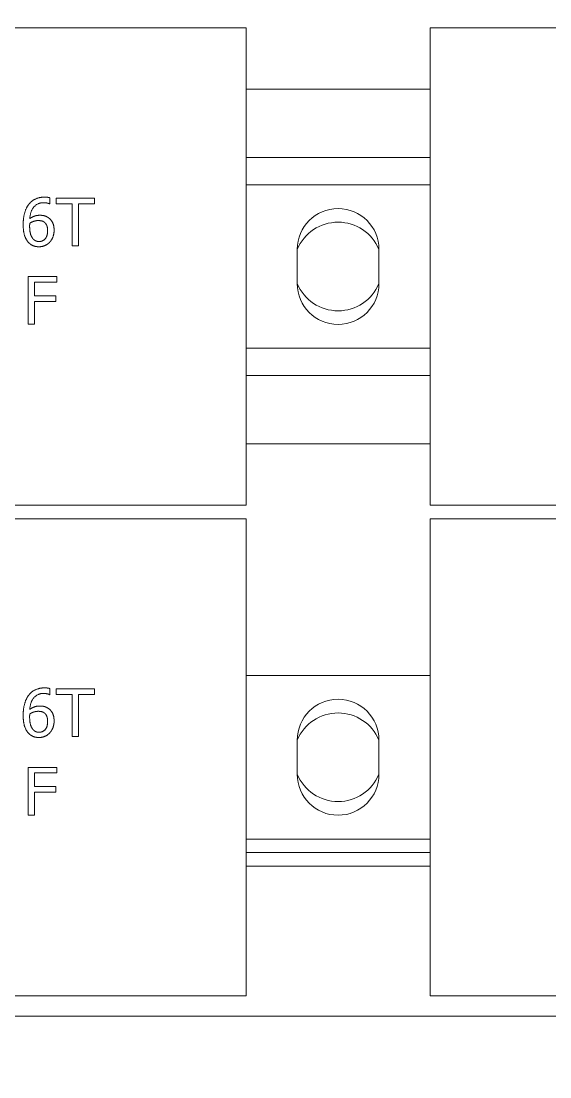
# Model space of a CAD drawing. Header units: millimetres. Extents: x 0 to 8410, y 0 to 5940.
# Drawn here: x 3556.7 to 3595.5, y 3907 to 3984.4 of the extents above; entities that cross this region are included whole.
import ezdxf

# ---------------------------------------------------------------- set-up
doc = ezdxf.new("R2010")
doc.units = ezdxf.units.MM
doc.header["$LTSCALE"] = 10
doc.layers.add('가시적인 것(ISO)', color=3, linetype='Continuous', lineweight=5, true_color=0x00ff00)
doc.layers.add('해치(ISO)', color=7, linetype='Continuous', lineweight=5)

msp = doc.modelspace()

# ---------------------------------------------------------------- hatches: boundary and pattern name
at = {"layer": '해치(ISO)'}
h = msp.add_hatch(dxfattribs=at)
h.set_pattern_fill('ANSI31', color=256, scale=254, angle=14.99998, style=0)
h.set_pattern_definition([(60, (0, 0), (-27.4963, 15.87501), [])])
edge = h.paths.add_edge_path()
edge.add_line((3209.291, 3686.734), (3249.291, 3686.734))
edge.add_line((3249.291, 3686.734), (3249.291, 3688.734))
edge.add_ellipse((3246.291, 3688.734), major_axis=(3, 0), ratio=1, start_angle=0, end_angle=90)
edge.add_line((3246.291, 3691.734), (3218.791, 3691.734))
edge.add_ellipse((3218.791, 3696.234), major_axis=(0, -4.5), ratio=1, start_angle=270, end_angle=360, ccw=False)
edge.add_line((3214.291, 3696.234), (3214.291, 3723.734))
edge.add_ellipse((3211.291, 3723.734), major_axis=(3, 0), ratio=1, start_angle=0, end_angle=90)
edge.add_line((3211.291, 3726.734), (3209.291, 3726.734))
edge.add_line((3209.291, 3726.734), (3209.291, 3686.734))
edge = h.paths.add_edge_path()
edge.add_ellipse((4495.191, 3696.234), major_axis=(4.5, 0), ratio=1, start_angle=270, end_angle=360)
edge.add_line((4499.691, 3696.234), (4499.691, 3723.734))
edge.add_ellipse((4502.691, 3723.734), major_axis=(0, 3), ratio=1, start_angle=0, end_angle=90, ccw=False)
edge.add_line((4502.691, 3726.734), (4504.691, 3726.734))
edge.add_line((4504.691, 3726.734), (4504.691, 3686.734))
edge.add_line((4504.691, 3686.734), (4464.691, 3686.734))
edge.add_line((4464.691, 3686.734), (4464.691, 3688.734))
edge.add_ellipse((4467.691, 3688.734), major_axis=(0, 3), ratio=1, start_angle=0, end_angle=90, ccw=False)
edge.add_line((4467.691, 3691.734), (4495.191, 3691.734))
edge = h.paths.add_edge_path()
edge.add_ellipse((3218.791, 4372.634), major_axis=(-4.5, 0), ratio=1, start_angle=270, end_angle=360)
edge.add_line((3214.291, 4372.634), (3214.291, 4345.134))
edge.add_ellipse((3211.291, 4345.134), major_axis=(0, -3), ratio=1, start_angle=0, end_angle=90, ccw=False)
edge.add_line((3211.291, 4342.134), (3209.291, 4342.134))
edge.add_line((3209.291, 4342.134), (3209.291, 4382.134))
edge.add_line((3209.291, 4382.134), (3249.291, 4382.134))
edge.add_line((3249.291, 4382.134), (3249.291, 4380.134))
edge.add_ellipse((3246.291, 4380.134), major_axis=(0, -3), ratio=1, start_angle=0, end_angle=90, ccw=False)
edge.add_line((3246.291, 4377.134), (3218.791, 4377.134))
edge = h.paths.add_edge_path()
edge.add_line((4467.691, 4377.134), (4495.191, 4377.134))
edge.add_ellipse((4495.191, 4372.634), major_axis=(0, 4.5), ratio=1, start_angle=270, end_angle=360, ccw=False)
edge.add_line((4499.691, 4372.634), (4499.691, 4345.134))
edge.add_ellipse((4502.691, 4345.134), major_axis=(-3, 0), ratio=1, start_angle=0, end_angle=90)
edge.add_line((4502.691, 4342.134), (4504.691, 4342.134))
edge.add_line((4504.691, 4342.134), (4504.691, 4382.134))
edge.add_line((4504.691, 4382.134), (4464.691, 4382.134))
edge.add_line((4464.691, 4382.134), (4464.691, 4380.134))
edge.add_ellipse((4467.691, 4380.134), major_axis=(-3, 0), ratio=1, start_angle=0, end_angle=90)

# ---------------------------------------------------------------- linework, layer by layer
at = {"layer": '가시적인 것(ISO)'}
for p, q in [((3573.241, 3983.934), (3515.741, 3983.934)), ((3573.241, 3948.934), (3573.241, 3983.934)), ((3644.241, 3983.934), (3586.741, 3983.934)), ((3586.741, 3983.934), (3586.741, 3948.934)), ((3573.241, 3979.434), (3586.741, 3979.434)), ((3573.241, 3974.434), (3586.741, 3974.434)), ((3573.241, 3972.434), (3586.741, 3972.434)), ((3558.84, 3971.022), (3558.82, 3971.022)), ((3558.84, 3971.473), (3558.84, 3971.022)), ((3559.3, 3971.456), (3562.113, 3971.456)), ((3559.3, 3971.042), (3559.3, 3971.456)), ((3560.474, 3971.042), (3559.3, 3971.042)), ((3560.474, 3967.956), (3560.474, 3971.042)), ((3560.939, 3971.042), (3560.939, 3967.956)), ((3562.113, 3971.042), (3560.939, 3971.042)), ((3562.113, 3971.456), (3562.113, 3971.042)), ((3560.939, 3967.956), (3560.474, 3967.956)), ((3576.991, 3965.184), (3576.991, 3967.684)), ((3582.991, 3967.684), (3582.991, 3965.184)), ((3557.243, 3965.693), (3559.337, 3965.693)), ((3557.243, 3962.193), (3557.243, 3965.693)), ((3559.337, 3965.693), (3559.337, 3965.279)), ((3557.709, 3965.279), (3557.709, 3964.292)), ((3559.337, 3965.279), (3557.709, 3965.279)), ((3557.709, 3964.292), (3559.269, 3964.292)), ((3557.709, 3963.878), (3557.709, 3962.193)), ((3559.269, 3963.878), (3557.709, 3963.878)), ((3559.269, 3964.292), (3559.269, 3963.878)), ((3557.709, 3962.193), (3557.243, 3962.193)), ((3586.741, 3960.434), (3573.241, 3960.434)), ((3586.741, 3958.434), (3573.241, 3958.434)), ((3586.741, 3953.434), (3573.241, 3953.434)), ((3515.741, 3948.934), (3573.241, 3948.934)), ((3586.741, 3948.934), (3644.241, 3948.934)), ((3573.241, 3947.934), (3515.741, 3947.934)), ((3573.241, 3912.934), (3573.241, 3947.934)), ((3644.241, 3947.934), (3586.741, 3947.934)), ((3586.741, 3947.934), (3586.741, 3912.934)), ((3573.241, 3936.434), (3586.741, 3936.434)), ((3558.84, 3935.473), (3558.84, 3935.022)), ((3559.3, 3935.456), (3562.113, 3935.456)), ((3559.3, 3935.042), (3559.3, 3935.456)), ((3562.113, 3935.456), (3562.113, 3935.042)), ((3558.84, 3935.022), (3558.82, 3935.022)), ((3560.474, 3935.042), (3559.3, 3935.042)), ((3560.474, 3931.956), (3560.474, 3935.042)), ((3560.939, 3935.042), (3560.939, 3931.956)), ((3562.113, 3935.042), (3560.939, 3935.042)), ((3560.939, 3931.956), (3560.474, 3931.956)), ((3576.991, 3929.184), (3576.991, 3931.684)), ((3582.991, 3931.684), (3582.991, 3929.184)), ((3557.243, 3929.693), (3559.337, 3929.693)), ((3557.243, 3926.193), (3557.243, 3929.693)), ((3557.709, 3929.279), (3557.709, 3928.292)), ((3559.337, 3929.279), (3557.709, 3929.279)), ((3559.337, 3929.693), (3559.337, 3929.279)), ((3557.709, 3928.292), (3559.269, 3928.292)), ((3559.269, 3928.292), (3559.269, 3927.878)), ((3557.709, 3927.878), (3557.709, 3926.193)), ((3559.269, 3927.878), (3557.709, 3927.878)), ((3557.709, 3926.193), (3557.243, 3926.193)), ((3586.741, 3924.434), (3573.241, 3924.434)), ((3586.741, 3923.434), (3573.241, 3923.434)), ((3586.741, 3922.434), (3573.241, 3922.434)), ((3515.741, 3912.934), (3573.241, 3912.934)), ((3586.741, 3912.934), (3644.241, 3912.934)), ((3758.491, 3911.434), (3330.491, 3911.434))]:
    msp.add_line(p, q, dxfattribs=at)
for centre, radius, start, end in [((3579.991, 3967.684), 3, 0, 180), ((3579.991, 3966.434), 3.25, 22.61986, 157.38014), ((3579.991, 3966.434), 3.25, 202.61986, 337.38014), ((3579.991, 3965.184), 3, 180, 0), ((3579.991, 3931.684), 3, 0, 180), ((3579.991, 3930.434), 3.25, 22.61986, 157.38014), ((3579.991, 3930.434), 3.25, 202.61986, 337.38014), ((3579.991, 3929.184), 3, 180, 0)]:
    msp.add_arc(centre, radius, start, end, dxfattribs=at)
for points in [[(3556.875, 3969.493), (3556.875, 3969.95), (3557.062, 3970.685), (3557.258, 3970.957)], [(3557.258, 3970.957), (3557.448, 3971.224), (3558.049, 3971.521), (3558.443, 3971.521)], [(3558.381, 3971.116), (3557.944, 3971.116), (3557.408, 3970.526), (3557.357, 3969.947)], [(3558.82, 3971.022), (3558.755, 3971.056), (3558.517, 3971.116), (3558.381, 3971.116)], [(3558.443, 3971.521), (3558.559, 3971.521), (3558.764, 3971.499), (3558.84, 3971.473)], [(3557.357, 3969.947), (3557.524, 3970.063), (3557.876, 3970.191), (3558.086, 3970.191)], [(3558.086, 3970.191), (3558.29, 3970.191), (3558.596, 3970.109), (3558.764, 3969.984)], [(3557.26, 3968.2), (3557.079, 3968.39), (3556.875, 3969.028), (3556.875, 3969.493)], [(3557.357, 3969.61), (3557.354, 3969.559), (3557.348, 3969.462), (3557.348, 3969.388)], [(3557.348, 3969.388), (3557.348, 3969.025), (3557.49, 3968.58), (3557.598, 3968.464)], [(3557.981, 3969.803), (3557.816, 3969.803), (3557.507, 3969.703), (3557.357, 3969.61)], [(3558.429, 3969.681), (3558.335, 3969.754), (3558.103, 3969.803), (3557.981, 3969.803)], [(3558.667, 3969.071), (3558.667, 3969.286), (3558.554, 3969.578), (3558.429, 3969.681)], [(3558.764, 3969.984), (3558.957, 3969.839), (3559.144, 3969.391), (3559.144, 3969.091)], [(3558.035, 3968.265), (3558.318, 3968.265), (3558.667, 3968.668), (3558.667, 3969.071)], [(3559.144, 3969.091), (3559.144, 3968.821), (3558.965, 3968.365), (3558.815, 3968.211)], [(3558.032, 3967.882), (3557.796, 3967.882), (3557.408, 3968.041), (3557.26, 3968.2)], [(3557.598, 3968.464), (3557.697, 3968.353), (3557.913, 3968.265), (3558.035, 3968.265)], [(3558.815, 3968.211), (3558.659, 3968.05), (3558.267, 3967.882), (3558.032, 3967.882)], [(3557.258, 3934.957), (3557.448, 3935.224), (3558.049, 3935.521), (3558.443, 3935.521)], [(3558.443, 3935.521), (3558.559, 3935.521), (3558.764, 3935.499), (3558.84, 3935.473)], [(3556.875, 3933.493), (3556.875, 3933.95), (3557.062, 3934.685), (3557.258, 3934.957)], [(3558.381, 3935.116), (3557.944, 3935.116), (3557.408, 3934.526), (3557.357, 3933.947)], [(3558.82, 3935.022), (3558.755, 3935.056), (3558.517, 3935.116), (3558.381, 3935.116)], [(3557.357, 3933.947), (3557.524, 3934.063), (3557.876, 3934.191), (3558.086, 3934.191)], [(3557.981, 3933.803), (3557.816, 3933.803), (3557.507, 3933.703), (3557.357, 3933.61)], [(3558.429, 3933.681), (3558.335, 3933.754), (3558.103, 3933.803), (3557.981, 3933.803)], [(3558.086, 3934.191), (3558.29, 3934.191), (3558.596, 3934.109), (3558.764, 3933.984)], [(3558.667, 3933.071), (3558.667, 3933.286), (3558.554, 3933.578), (3558.429, 3933.681)], [(3558.764, 3933.984), (3558.957, 3933.839), (3559.144, 3933.391), (3559.144, 3933.091)], [(3557.26, 3932.2), (3557.079, 3932.39), (3556.875, 3933.028), (3556.875, 3933.493)], [(3557.357, 3933.61), (3557.354, 3933.559), (3557.348, 3933.462), (3557.348, 3933.388)], [(3557.348, 3933.388), (3557.348, 3933.025), (3557.49, 3932.58), (3557.598, 3932.464)], [(3558.035, 3932.265), (3558.318, 3932.265), (3558.667, 3932.668), (3558.667, 3933.071)], [(3559.144, 3933.091), (3559.144, 3932.821), (3558.965, 3932.365), (3558.815, 3932.211)], [(3558.032, 3931.882), (3557.796, 3931.882), (3557.408, 3932.041), (3557.26, 3932.2)], [(3557.598, 3932.464), (3557.697, 3932.353), (3557.913, 3932.265), (3558.035, 3932.265)], [(3558.815, 3932.211), (3558.659, 3932.05), (3558.267, 3931.882), (3558.032, 3931.882)]]:
    msp.add_open_spline(points, degree=2, dxfattribs=at)

doc.saveas('drawing.dxf')
